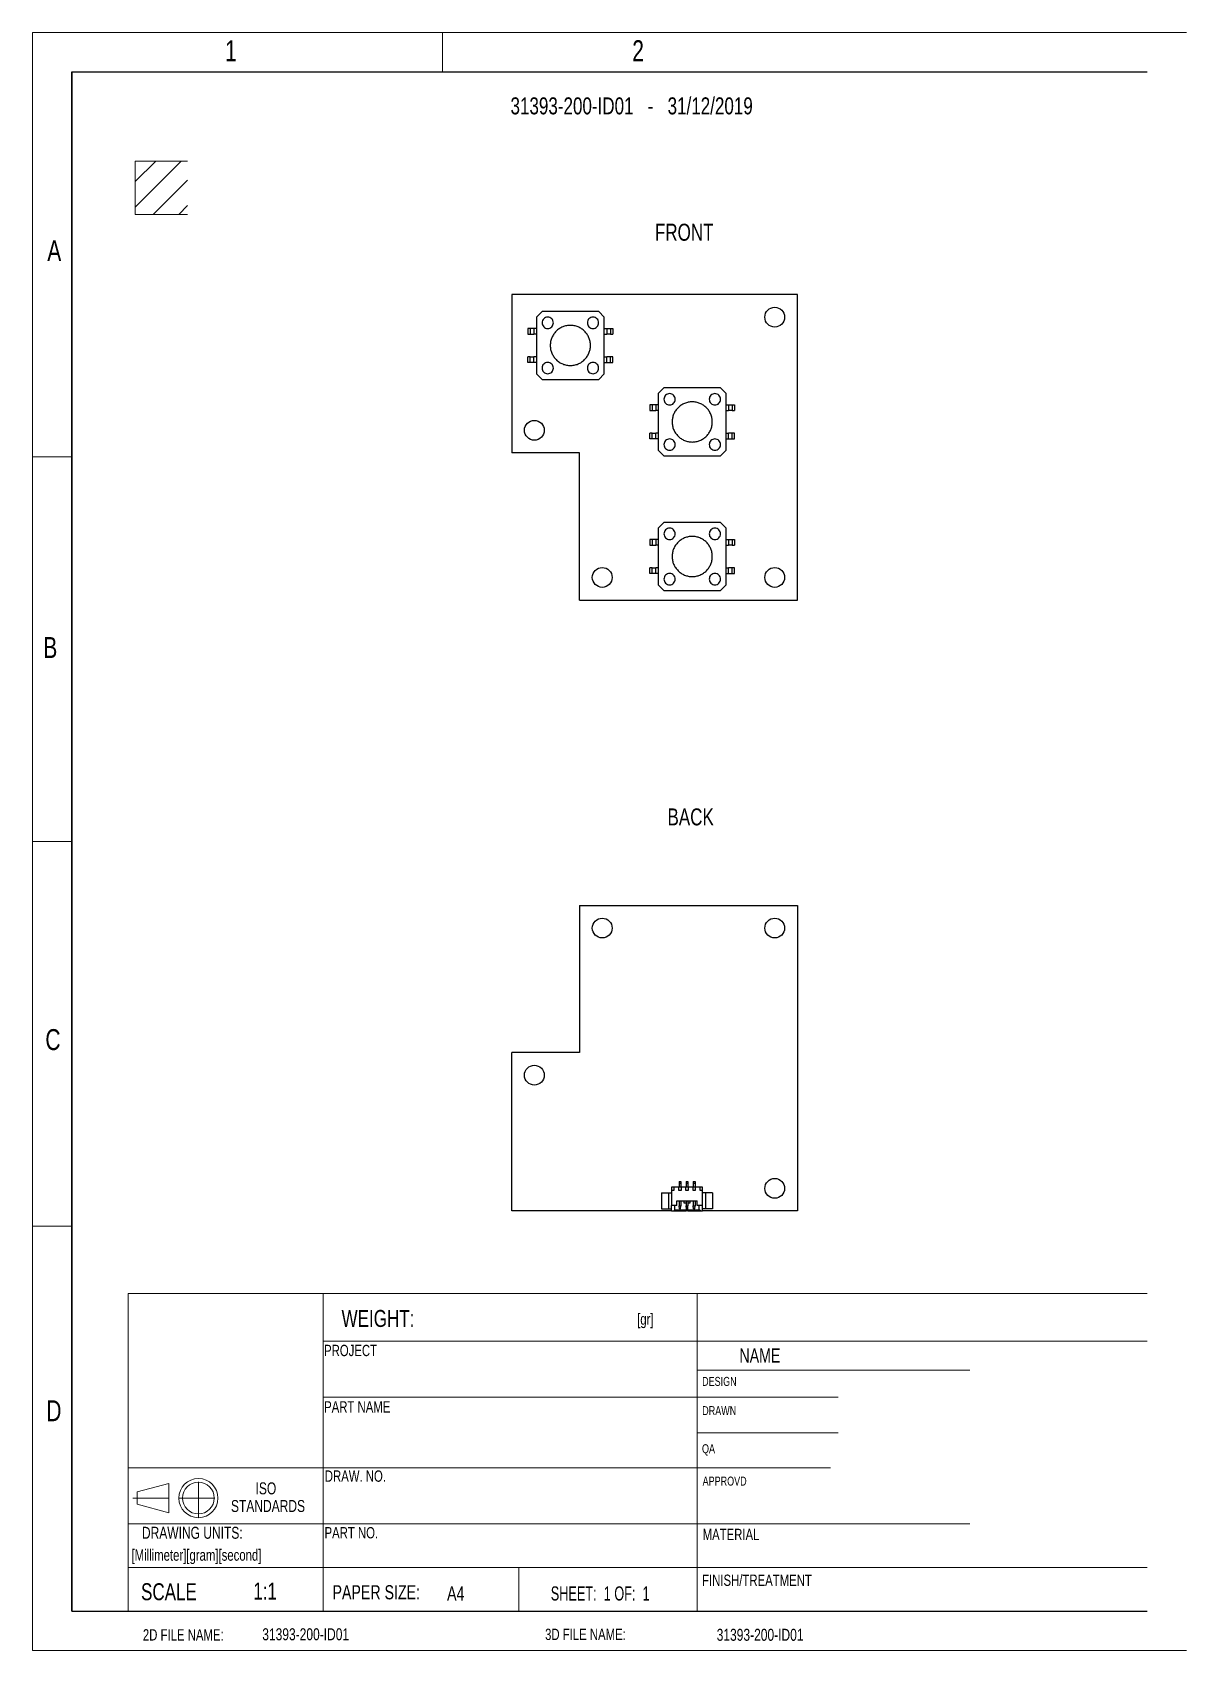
# Model space of a CAD drawing. Header units: millimetres. Extents: x 4 to 208, y 5 to 291.
import ezdxf

# ---------------------------------------------------------------- set-up
doc = ezdxf.new("R2010")
doc.units = ezdxf.units.MM
doc.linetypes.add('CENTER', pattern=[10.16, 6.35, -1.27, 1.27, -1.27])
doc.styles.add('SLDTEXTSTYLE0', font='TXT', dxfattribs={"width": 0.75})
doc.styles.add('SLDTEXTSTYLE1', font='TXT', dxfattribs={"width": 0.671875})

# ---------------------------------------------------------------- blocks, each defined once
blk = doc.blocks.new('SW_NOTE_0')
at = {"color": 0, "linetype": 'Continuous', "lineweight": 0, "char_height": 2.117, "attachment_point": 2, "style": 'SLDTEXTSTYLE0'}
for s, insert in [('ISO', (2.28, 2.73)), ('STANDARDS', (2.65, -0.39))]:
    blk.add_mtext(s, dxfattribs=dict(at, insert=insert))

msp = doc.modelspace()

# ---------------------------------------------------------------- hatches: boundary and pattern name
at = {"linetype": 'Continuous'}
h = msp.add_hatch(dxfattribs=at)
h.set_pattern_fill('ANSI31', style=0)
h.paths.add_polyline_path([(22.58, 259.25), (31.84, 259.25), (31.84, 268.66), (22.58, 268.66)], flags=0)

# ---------------------------------------------------------------- linework, layer by layer
at = {"color": 7, "linetype": 'Continuous', "lineweight": 18}
for p, q in [((4.39, 291.42), (4.39, 5.42)), ((208.39, 291.42), (4.39, 291.42)), ((76.87, 291.42), (76.87, 284.42)), ((201.39, 284.42), (52.43, 284.42)), ((52.43, 284.42), (201.39, 284.42)), ((22.58, 268.66), (31.84, 268.66)), ((22.58, 268.66), (22.58, 259.25)), ((22.58, 259.25), (31.84, 259.25)), ((4.39, 216.42), (11.39, 216.42)), ((4.39, 148.42), (11.39, 148.42)), ((4.39, 80.42), (11.39, 80.42)), ((55.77, 68.54), (21.33, 68.54)), ((21.33, 68.54), (21.33, 54.01)), ((121.91, 68.54), (55.77, 68.54)), ((55.77, 68.54), (55.77, 60.1)), ((121.91, 60.1), (121.91, 68.54)), ((121.91, 68.54), (201.39, 68.54)), ((55.77, 60.1), (201.39, 60.1)), ((55.77, 60.1), (55.77, 20.12)), ((121.91, 27.81), (121.91, 60.1)), ((170.06, 55), (121.91, 55)), ((21.33, 27.81), (21.33, 54.01)), ((55.77, 50.2), (121.91, 50.2)), ((146.78, 50.2), (121.91, 50.2)), ((146.78, 43.94), (121.91, 43.94)), ((21.33, 37.74), (55.77, 37.74)), ((121.91, 37.74), (55.77, 37.74)), ((145.43, 37.74), (121.91, 37.74)), ((21.33, 27.81), (21.33, 35.51)), ((21.33, 27.81), (21.33, 35.51)), ((22.93, 33.49), (28.49, 34.98)), ((28.49, 29.78), (28.49, 34.98)), ((22.93, 33.49), (22.93, 31.28)), ((22.93, 31.28), (28.49, 29.78)), ((55.77, 27.81), (21.33, 27.81)), ((21.33, 20.12), (21.33, 27.81)), ((55.77, 27.81), (121.91, 27.81)), ((121.91, 27.81), (121.91, 12.42)), ((170.06, 27.81), (121.91, 27.81)), ((21.33, 12.42), (21.33, 20.12)), ((121.91, 20.12), (21.33, 20.12)), ((55.77, 20.12), (55.77, 12.42)), ((90.37, 20.12), (90.37, 12.42)), ((121.91, 20.12), (201.39, 20.12)), ((4.39, 5.42), (208.39, 5.42))]:
    msp.add_line(p, q, dxfattribs=at)
at = {"color": 7, "linetype": 'Continuous', "lineweight": 25}
for p, q in [((11.39, 284.42), (201.39, 284.42)), ((11.39, 12.42), (11.39, 284.42)), ((11.39, 284.42), (11.39, 12.42)), ((139.6, 245.09), (89.11, 245.09)), ((89.11, 245.09), (89.11, 217.09)), ((139.6, 191.09), (139.6, 245.09)), ((94.48, 242.09), (93.48, 241.09)), ((93.48, 241.09), (93.48, 231.09)), ((104.48, 242.09), (94.48, 242.09)), ((105.48, 241.09), (104.48, 242.09)), ((105.48, 231.09), (105.48, 241.09)), ((91.98, 239.09), (91.98, 238.09)), ((92.39, 239.09), (91.98, 239.09)), ((91.98, 238.09), (92.39, 238.09)), ((92.39, 239.09), (92.39, 238.09)), ((93.05, 239.09), (92.39, 239.09)), ((92.39, 238.09), (93.05, 238.09)), ((93.05, 239.09), (93.05, 238.09)), ((93.48, 239.09), (93.05, 239.09)), ((93.48, 238.09), (93.05, 238.09)), ((105.48, 239.09), (105.9, 239.09)), ((105.48, 238.09), (105.9, 238.09)), ((105.9, 239.09), (105.9, 238.09)), ((105.9, 239.09), (106.56, 239.09)), ((106.56, 238.09), (105.9, 238.09)), ((106.56, 239.09), (106.56, 238.09)), ((106.56, 239.09), (106.98, 239.09)), ((106.56, 238.09), (106.98, 238.09)), ((106.98, 239.09), (106.98, 238.09)), ((91.98, 233.09), (91.98, 234.09)), ((92.39, 234.09), (91.98, 234.09)), ((92.39, 233.09), (91.98, 233.09)), ((92.39, 233.09), (92.39, 234.09)), ((92.39, 234.09), (93.05, 234.09)), ((93.05, 233.09), (92.39, 233.09)), ((93.48, 234.09), (93.05, 234.09)), ((93.05, 233.09), (93.05, 234.09)), ((93.48, 233.09), (93.05, 233.09)), ((105.48, 234.09), (105.9, 234.09)), ((105.48, 233.09), (105.9, 233.09)), ((105.9, 233.09), (105.9, 234.09)), ((106.56, 234.09), (105.9, 234.09)), ((105.9, 233.09), (106.56, 233.09)), ((106.56, 233.09), (106.56, 234.09)), ((106.98, 234.09), (106.56, 234.09)), ((106.56, 233.09), (106.98, 233.09)), ((106.98, 233.09), (106.98, 234.09)), ((93.48, 231.09), (94.48, 230.09)), ((94.48, 230.09), (104.48, 230.09)), ((104.48, 230.09), (105.48, 231.09)), ((116.01, 228.57), (115.01, 227.57)), ((115.01, 227.57), (115.01, 217.57)), ((126.01, 228.57), (116.01, 228.57)), ((127.01, 227.57), (126.01, 228.57)), ((127.01, 217.57), (127.01, 227.57)), ((113.51, 225.57), (113.51, 224.57)), ((113.93, 225.57), (113.51, 225.57)), ((113.51, 224.57), (113.93, 224.57)), ((113.93, 225.57), (113.93, 224.57)), ((114.59, 225.57), (113.93, 225.57)), ((113.93, 224.57), (114.59, 224.57)), ((114.59, 225.57), (114.59, 224.57)), ((115.01, 225.57), (114.59, 225.57)), ((115.01, 224.57), (114.59, 224.57)), ((127.01, 225.57), (127.44, 225.57)), ((127.01, 224.57), (127.44, 224.57)), ((127.44, 225.57), (127.44, 224.57)), ((127.44, 225.57), (128.1, 225.57)), ((128.1, 224.57), (127.44, 224.57)), ((128.1, 225.57), (128.1, 224.57)), ((128.1, 225.57), (128.51, 225.57)), ((128.1, 224.57), (128.51, 224.57)), ((128.51, 225.57), (128.51, 224.57)), ((113.51, 219.57), (113.51, 220.57)), ((113.93, 220.57), (113.51, 220.57)), ((113.93, 219.57), (113.93, 220.57)), ((113.93, 220.57), (114.59, 220.57)), ((114.59, 219.57), (114.59, 220.57)), ((115.01, 220.57), (114.59, 220.57)), ((127.01, 220.57), (127.44, 220.57)), ((127.44, 219.57), (127.44, 220.57)), ((128.1, 220.57), (127.44, 220.57)), ((128.1, 219.57), (128.1, 220.57)), ((128.51, 220.57), (128.1, 220.57)), ((128.51, 219.57), (128.51, 220.57)), ((113.93, 219.57), (113.51, 219.57)), ((114.59, 219.57), (113.93, 219.57)), ((115.01, 219.57), (114.59, 219.57)), ((115.01, 217.57), (116.01, 216.57)), ((126.01, 216.57), (127.01, 217.57)), ((127.01, 219.57), (127.44, 219.57)), ((127.44, 219.57), (128.1, 219.57)), ((128.1, 219.57), (128.51, 219.57)), ((101.11, 217.09), (89.11, 217.09)), ((101.11, 191.09), (101.11, 217.09)), ((116.01, 216.57), (126.01, 216.57)), ((116.01, 204.79), (115.01, 203.79)), ((115.01, 203.79), (115.01, 193.79)), ((126.01, 204.79), (116.01, 204.79)), ((127.01, 203.79), (126.01, 204.79)), ((127.01, 193.79), (127.01, 203.79)), ((113.51, 201.79), (113.51, 200.79)), ((113.93, 201.79), (113.51, 201.79)), ((113.51, 200.79), (113.93, 200.79)), ((113.93, 201.79), (113.93, 200.79)), ((114.59, 201.79), (113.93, 201.79)), ((113.93, 200.79), (114.59, 200.79)), ((114.59, 201.79), (114.59, 200.79)), ((115.01, 201.79), (114.59, 201.79)), ((115.01, 200.79), (114.59, 200.79)), ((127.01, 201.79), (127.44, 201.79)), ((127.01, 200.79), (127.44, 200.79)), ((127.44, 201.79), (127.44, 200.79)), ((127.44, 201.79), (128.1, 201.79)), ((128.1, 200.79), (127.44, 200.79)), ((128.1, 201.79), (128.1, 200.79)), ((128.1, 201.79), (128.51, 201.79)), ((128.1, 200.79), (128.51, 200.79)), ((128.51, 201.79), (128.51, 200.79)), ((113.51, 195.79), (113.51, 196.79)), ((113.93, 196.79), (113.51, 196.79)), ((113.93, 195.79), (113.51, 195.79)), ((113.93, 195.79), (113.93, 196.79)), ((113.93, 196.79), (114.59, 196.79)), ((114.59, 195.79), (113.93, 195.79)), ((114.59, 195.79), (114.59, 196.79)), ((115.01, 196.79), (114.59, 196.79)), ((115.01, 195.79), (114.59, 195.79)), ((127.01, 196.79), (127.44, 196.79)), ((127.01, 195.79), (127.44, 195.79)), ((127.44, 195.79), (127.44, 196.79)), ((128.1, 196.79), (127.44, 196.79)), ((127.44, 195.79), (128.1, 195.79)), ((128.1, 195.79), (128.1, 196.79)), ((128.51, 196.79), (128.1, 196.79)), ((128.1, 195.79), (128.51, 195.79)), ((128.51, 195.79), (128.51, 196.79)), ((115.01, 193.79), (116.01, 192.79)), ((116.01, 192.79), (126.01, 192.79)), ((126.01, 192.79), (127.01, 193.79)), ((101.11, 191.09), (139.6, 191.09)), ((101.11, 137.12), (101.11, 111.12)), ((101.11, 137.12), (139.6, 137.12)), ((139.6, 137.12), (139.6, 83.12)), ((89.11, 83.12), (89.11, 111.12)), ((101.11, 111.12), (89.11, 111.12)), ((115.6, 86.32), (115.6, 83.52)), ((115.6, 86.32), (116.85, 86.32)), ((116.85, 86.32), (117.35, 86.32)), ((116.85, 86.32), (116.85, 83.52)), ((117.35, 87.32), (117.35, 86.82)), ((117.85, 87.32), (117.35, 87.32)), ((117.35, 86.82), (117.35, 84.12)), ((117.35, 86.82), (117.85, 86.82)), ((117.85, 86.82), (117.85, 87.32)), ((118.6, 87.32), (117.85, 87.32)), ((118.6, 87.32), (118.6, 86.82)), ((119.1, 87.32), (118.6, 87.32)), ((118.6, 86.82), (119.1, 86.82)), ((118.69, 88.32), (119.01, 88.32)), ((118.69, 88.32), (118.69, 88.02)), ((118.69, 88.02), (119.01, 88.02)), ((118.69, 88.02), (118.69, 87.32)), ((119.01, 88.32), (119.01, 88.02)), ((119.01, 88.02), (119.01, 87.32)), ((119.1, 86.82), (119.1, 87.32)), ((119.85, 87.32), (119.1, 87.32)), ((119.85, 87.32), (119.85, 86.82)), ((120.35, 87.32), (119.85, 87.32)), ((119.85, 86.82), (120.35, 86.82)), ((119.94, 88.32), (120.26, 88.32)), ((119.94, 88.32), (119.94, 88.02)), ((119.94, 88.02), (120.26, 88.02)), ((119.94, 88.02), (119.94, 87.32)), ((120.26, 88.32), (120.26, 88.02)), ((120.26, 88.02), (120.26, 87.32)), ((120.35, 86.82), (120.35, 87.32)), ((121.1, 87.32), (120.35, 87.32)), ((121.1, 87.32), (121.1, 86.82)), ((121.6, 87.32), (121.1, 87.32)), ((121.1, 86.82), (121.6, 86.82)), ((121.19, 88.32), (121.51, 88.32)), ((121.19, 88.32), (121.19, 88.02)), ((121.19, 88.02), (121.51, 88.02)), ((121.19, 88.02), (121.19, 87.32)), ((121.51, 88.32), (121.51, 88.02)), ((121.51, 88.02), (121.51, 87.32)), ((121.6, 86.82), (121.6, 87.32)), ((122.35, 87.32), (121.6, 87.32)), ((122.35, 87.32), (122.35, 86.82)), ((122.85, 87.32), (122.35, 87.32)), ((122.35, 86.82), (122.85, 86.82)), ((122.85, 86.82), (122.85, 87.32)), ((122.85, 84.12), (122.85, 86.82)), ((123.35, 86.32), (122.85, 86.32)), ((123.35, 86.32), (123.35, 83.52)), ((124.6, 86.32), (123.35, 86.32)), ((124.6, 86.32), (124.6, 83.52)), ((117.35, 83.12), (89.11, 83.12)), ((115.6, 83.52), (116.85, 83.52)), ((116.85, 83.52), (117.35, 83.52)), ((118.3, 84.12), (117.35, 84.12)), ((117.35, 83.12), (117.35, 84.12)), ((117.35, 83.12), (117.75, 83.12)), ((117.75, 83.12), (117.95, 83.32)), ((117.75, 83.12), (119.95, 83.12)), ((117.95, 83.32), (117.95, 84.12)), ((117.95, 83.32), (119.95, 83.32)), ((118.3, 84.92), (121.9, 84.92)), ((118.3, 84.12), (118.3, 84.92)), ((118.69, 84.92), (118.69, 84.02)), ((118.69, 84.02), (119.01, 84.02)), ((118.74, 83.52), (118.69, 84.02)), ((118.74, 83.52), (118.96, 83.52)), ((118.96, 83.52), (119.01, 84.02)), ((119.01, 84.92), (119.01, 84.02)), ((119.52, 84.92), (119.52, 84.57)), ((119.52, 84.57), (119.94, 84.57)), ((119.94, 84.92), (119.94, 84.02)), ((119.94, 84.02), (120.26, 84.02)), ((119.99, 83.52), (119.94, 84.02)), ((119.95, 83.92), (119.95, 83.32)), ((119.95, 83.12), (119.95, 83.32)), ((120.25, 83.12), (119.95, 83.12)), ((119.99, 83.52), (120.21, 83.52)), ((120.21, 83.52), (120.26, 84.02)), ((120.25, 83.32), (120.25, 83.92)), ((120.25, 83.32), (122.25, 83.32)), ((120.25, 83.32), (120.25, 83.12)), ((120.25, 83.12), (122.45, 83.12)), ((120.26, 84.92), (120.26, 84.02)), ((120.26, 84.57), (120.67, 84.57)), ((120.67, 84.57), (120.67, 84.92)), ((121.19, 84.92), (121.19, 84.02)), ((121.19, 84.02), (121.51, 84.02)), ((121.24, 83.52), (121.19, 84.02)), ((121.24, 83.52), (121.46, 83.52)), ((121.46, 83.52), (121.51, 84.02)), ((121.51, 84.92), (121.51, 84.02)), ((121.9, 84.12), (121.9, 84.92)), ((122.85, 84.12), (121.9, 84.12)), ((122.25, 83.32), (122.25, 84.12)), ((122.45, 83.12), (122.25, 83.32)), ((122.45, 83.12), (122.85, 83.12)), ((122.85, 83.12), (122.85, 84.12)), ((123.35, 83.52), (122.85, 83.52)), ((139.6, 83.12), (122.85, 83.12)), ((124.6, 83.52), (123.35, 83.52)), ((11.39, 12.42), (201.39, 12.42)), ((11.39, 12.42), (201.39, 12.42))]:
    msp.add_line(p, q, dxfattribs=at)
at = {"color": 7, "linetype": 'CENTER', "lineweight": 18}
for p, q in [((33.74, 28.92), (33.74, 35.85)), ((22.17, 32.38), (29.19, 32.38)), ((30.28, 32.38), (37.2, 32.38))]:
    msp.add_line(p, q, dxfattribs=at)
at = {"color": 7, "linetype": 'Continuous', "lineweight": 25}
for centre in [(135.6, 241.09), (93.11, 221.09), (105.11, 195.09), (135.6, 195.09), (105.11, 133.12), (135.6, 133.12), (93.11, 107.12), (135.6, 87.12)]:
    msp.add_circle(centre, 1.75, dxfattribs=at)
at = {"color": 7, "linetype": 'Continuous', "lineweight": 18}
for radius in [3.46, 2.8]:
    msp.add_circle((33.74, 32.38), radius, dxfattribs=at)
at = {"color": 7, "linetype": 'Continuous', "lineweight": 25}
for points in [[(96.48, 240.09), (96.46, 239.96), (96.43, 239.7), (96.2, 239.37), (95.87, 239.14), (95.48, 239.07), (95.08, 239.14), (94.75, 239.37), (94.53, 239.7), (94.45, 240.09), (94.53, 240.48), (94.75, 240.82), (95.08, 241.04), (95.48, 241.12), (95.87, 241.04), (96.2, 240.82), (96.43, 240.48), (96.46, 240.22), (96.48, 240.09)], [(102.48, 240.09), (102.49, 240.22), (102.52, 240.48), (102.75, 240.82), (103.08, 241.04), (103.48, 241.12), (103.87, 241.04), (104.2, 240.82), (104.43, 240.48), (104.5, 240.09), (104.43, 239.7), (104.2, 239.37), (103.87, 239.14), (103.48, 239.07), (103.08, 239.14), (102.75, 239.37), (102.52, 239.7), (102.49, 239.96), (102.48, 240.09)], [(99.48, 239.64), (99.71, 239.63), (100.17, 239.6), (100.84, 239.39), (101.46, 239.06), (102, 238.62), (102.45, 238.08), (102.78, 237.46), (102.98, 236.79), (103.05, 236.09), (102.98, 235.39), (102.78, 234.72), (102.45, 234.11), (102, 233.56), (101.46, 233.12), (100.84, 232.79), (100.17, 232.59), (99.48, 232.52), (98.78, 232.59), (98.11, 232.79), (97.49, 233.12), (96.95, 233.56), (96.51, 234.11), (96.18, 234.72), (95.97, 235.39), (95.9, 236.09), (95.97, 236.79), (96.18, 237.46), (96.51, 238.08), (96.95, 238.62), (97.49, 239.06), (98.11, 239.39), (98.78, 239.6), (99.25, 239.63), (99.48, 239.64)], [(94.48, 232.09), (94.49, 232.22), (94.52, 232.48), (94.75, 232.82), (95.08, 233.04), (95.48, 233.12), (95.87, 233.04), (96.2, 232.82), (96.43, 232.48), (96.5, 232.09), (96.43, 231.7), (96.2, 231.37), (95.87, 231.14), (95.48, 231.07), (95.08, 231.14), (94.75, 231.37), (94.52, 231.7), (94.49, 231.96), (94.48, 232.09)], [(102.48, 232.09), (102.49, 232.22), (102.52, 232.48), (102.75, 232.82), (103.08, 233.04), (103.48, 233.12), (103.87, 233.04), (104.2, 232.82), (104.43, 232.48), (104.5, 232.09), (104.43, 231.7), (104.2, 231.37), (103.87, 231.14), (103.48, 231.07), (103.08, 231.14), (102.75, 231.37), (102.52, 231.7), (102.49, 231.96), (102.48, 232.09)], [(118.01, 226.57), (118, 226.44), (117.97, 226.18), (117.74, 225.85), (117.41, 225.62), (117.01, 225.55), (116.62, 225.62), (116.29, 225.85), (116.07, 226.18), (115.99, 226.57), (116.07, 226.96), (116.29, 227.3), (116.62, 227.52), (117.01, 227.6), (117.41, 227.52), (117.74, 227.3), (117.97, 226.96), (118, 226.7), (118.01, 226.57)], [(121.01, 226.12), (121.25, 226.11), (121.71, 226.08), (122.38, 225.87), (123, 225.54), (123.54, 225.1), (123.99, 224.56), (124.32, 223.94), (124.52, 223.27), (124.59, 222.57), (124.52, 221.87), (124.32, 221.2), (123.99, 220.59), (123.54, 220.05), (123, 219.6), (122.38, 219.27), (121.71, 219.07), (121.01, 219), (120.32, 219.07), (119.65, 219.27), (119.03, 219.6), (118.49, 220.05), (118.04, 220.59), (117.71, 221.2), (117.51, 221.87), (117.44, 222.57), (117.51, 223.27), (117.71, 223.94), (118.04, 224.56), (118.49, 225.1), (119.03, 225.54), (119.65, 225.87), (120.32, 226.08), (120.78, 226.11), (121.01, 226.12)], [(124.01, 226.57), (124.03, 226.7), (124.06, 226.96), (124.29, 227.3), (124.62, 227.52), (125.01, 227.6), (125.41, 227.52), (125.74, 227.3), (125.96, 226.96), (126.04, 226.57), (125.96, 226.18), (125.74, 225.85), (125.41, 225.62), (125.01, 225.55), (124.62, 225.62), (124.29, 225.85), (124.06, 226.18), (124.03, 226.44), (124.01, 226.57)], [(116.01, 218.57), (116.03, 218.7), (116.06, 218.96), (116.29, 219.3), (116.62, 219.52), (117.01, 219.6), (117.41, 219.52), (117.74, 219.3), (117.96, 218.96), (118.04, 218.57), (117.96, 218.18), (117.74, 217.85), (117.41, 217.62), (117.01, 217.55), (116.62, 217.62), (116.29, 217.85), (116.06, 218.18), (116.03, 218.44), (116.01, 218.57)], [(124.01, 218.57), (124.03, 218.7), (124.06, 218.96), (124.29, 219.3), (124.62, 219.52), (125.01, 219.6), (125.41, 219.52), (125.74, 219.3), (125.96, 218.96), (126.04, 218.57), (125.96, 218.18), (125.74, 217.85), (125.41, 217.62), (125.01, 217.55), (124.62, 217.62), (124.29, 217.85), (124.06, 218.18), (124.03, 218.44), (124.01, 218.57)], [(118.01, 202.79), (118, 202.66), (117.97, 202.4), (117.74, 202.07), (117.41, 201.84), (117.01, 201.77), (116.62, 201.84), (116.29, 202.07), (116.07, 202.4), (115.99, 202.79), (116.07, 203.18), (116.29, 203.52), (116.62, 203.74), (117.01, 203.82), (117.41, 203.74), (117.74, 203.52), (117.97, 203.18), (118, 202.92), (118.01, 202.79)], [(124.01, 202.79), (124.03, 202.92), (124.06, 203.18), (124.29, 203.52), (124.62, 203.74), (125.01, 203.82), (125.41, 203.74), (125.74, 203.52), (125.96, 203.18), (126.04, 202.79), (125.96, 202.4), (125.74, 202.07), (125.41, 201.84), (125.01, 201.77), (124.62, 201.84), (124.29, 202.07), (124.06, 202.4), (124.03, 202.66), (124.01, 202.79)], [(121.01, 202.34), (121.25, 202.33), (121.71, 202.3), (122.38, 202.09), (123, 201.76), (123.54, 201.32), (123.99, 200.78), (124.32, 200.16), (124.52, 199.49), (124.59, 198.79), (124.52, 198.09), (124.32, 197.42), (123.99, 196.81), (123.54, 196.27), (123, 195.82), (122.38, 195.49), (121.71, 195.29), (121.01, 195.22), (120.32, 195.29), (119.65, 195.49), (119.03, 195.82), (118.49, 196.27), (118.04, 196.81), (117.71, 197.42), (117.51, 198.09), (117.44, 198.79), (117.51, 199.49), (117.71, 200.16), (118.04, 200.78), (118.49, 201.32), (119.03, 201.76), (119.65, 202.09), (120.32, 202.3), (120.78, 202.33), (121.01, 202.34)], [(116.01, 194.79), (116.03, 194.92), (116.06, 195.18), (116.29, 195.52), (116.62, 195.74), (117.01, 195.82), (117.41, 195.74), (117.74, 195.52), (117.96, 195.18), (118.04, 194.79), (117.96, 194.4), (117.74, 194.07), (117.41, 193.84), (117.01, 193.77), (116.62, 193.84), (116.29, 194.07), (116.06, 194.4), (116.03, 194.66), (116.01, 194.79)], [(124.01, 194.79), (124.03, 194.92), (124.06, 195.18), (124.29, 195.52), (124.62, 195.74), (125.01, 195.82), (125.41, 195.74), (125.74, 195.52), (125.96, 195.18), (126.04, 194.79), (125.96, 194.4), (125.74, 194.07), (125.41, 193.84), (125.01, 193.77), (124.62, 193.84), (124.29, 194.07), (124.06, 194.4), (124.03, 194.66), (124.01, 194.79)]]:
    msp.add_open_spline(points, degree=3, dxfattribs=at)

# ---------------------------------------------------------------- block references
at = {"color": 7, "linetype": 'Continuous', "lineweight": 0}
msp.add_blockref('SW_NOTE_0', (43.39, 32.43), dxfattribs=at)

# ---------------------------------------------------------------- texts
for s, insert, char_height, attachment_point, style in [('1', (38.45, 290.03), 3.7, 1, 'SLDTEXTSTYLE0'), ('2', (110.42, 290.03), 3.7, 1, 'SLDTEXTSTYLE0'), ('31393-200-ID01   -   31/12/2019', (131.72, 279.93), 3, 3, 'SLDTEXTSTYLE0'), ('FRONT', (124.78, 257.6), 3, 3, 'SLDTEXTSTYLE0'), ('A', (7.03, 254.69), 3.7, 1, 'SLDTEXTSTYLE0'), ('B', (6.33, 184.56), 3.7, 1, 'SLDTEXTSTYLE0'), ('BACK', (124.83, 154.27), 3, 3, 'SLDTEXTSTYLE0'), ('C', (6.69, 115.26), 3.7, 1, 'SLDTEXTSTYLE0'), ('WEIGHT:', (71.91, 65.63), 3, 3, 'SLDTEXTSTYLE0'), ('D', (6.86, 49.67), 3.7, 1, 'SLDTEXTSTYLE0'), ('DRAWING UNITS:', (32.66, 27.31), 2.1167, 2, 'SLDTEXTSTYLE0'), ('A4', (77.69, 16.78), 2.5, 1, 'SLDTEXTSTYLE0'), ('SHEET:  1 OF:  1', (96.01, 16.78), 2.5, 1, 'SLDTEXTSTYLE1')]:
    msp.add_mtext(s, dxfattribs=dict(at, insert=insert, char_height=char_height, attachment_point=attachment_point, style=style))
at = {"color": 7, "linetype": 'Continuous', "lineweight": 0, "rotation": 0, "style": 'SLDTEXTSTYLE0'}
for s, insert, char_height, attachment_point in [('[gr]', (111.28, 65.01), 2, 1), ('PROJECT', (55.95, 59.47), 2, 1), ('NAME', (129.36, 58.82), 2.5, 1), ('DESIGN', (122.76, 53.8), 1.587, 1), ('PART NAME', (55.96, 49.5), 2, 1), ('DRAWN', (122.78, 48.63), 1.587, 1), ('QA', (122.74, 41.9), 1.587, 1), ('DRAW. NO.', (56.08, 37.27), 2, 1), ('APPROVD', (122.85, 36.18), 1.587, 1), ('PART NO.', (56.03, 27.26), 2, 1), ('MATERIAL', (122.86, 26.95), 2, 1), ('[Millimeter][gram][second]', (21.91, 23.31), 2, 1), ('SCALE', (23.6, 17.33), 3, 1), ('1:1', (43.43, 17.44), 3, 1), ('FINISH/TREATMENT', (122.76, 18.86), 2, 1), ('PAPER SIZE:', (57.44, 16.99), 2.5, 1), ('2D FILE NAME:', (23.93, 9.21), 2, 1), ('31393-200-ID01', (52.7, 9.37), 2.1167, 2), ('3D FILE NAME:', (95.01, 9.3), 2, 1), ('31393-200-ID01', (133.01, 9.28), 2.1167, 2)]:
    msp.add_mtext(s, dxfattribs=dict(at, insert=insert, char_height=char_height, attachment_point=attachment_point))

doc.saveas('drawing.dxf')
